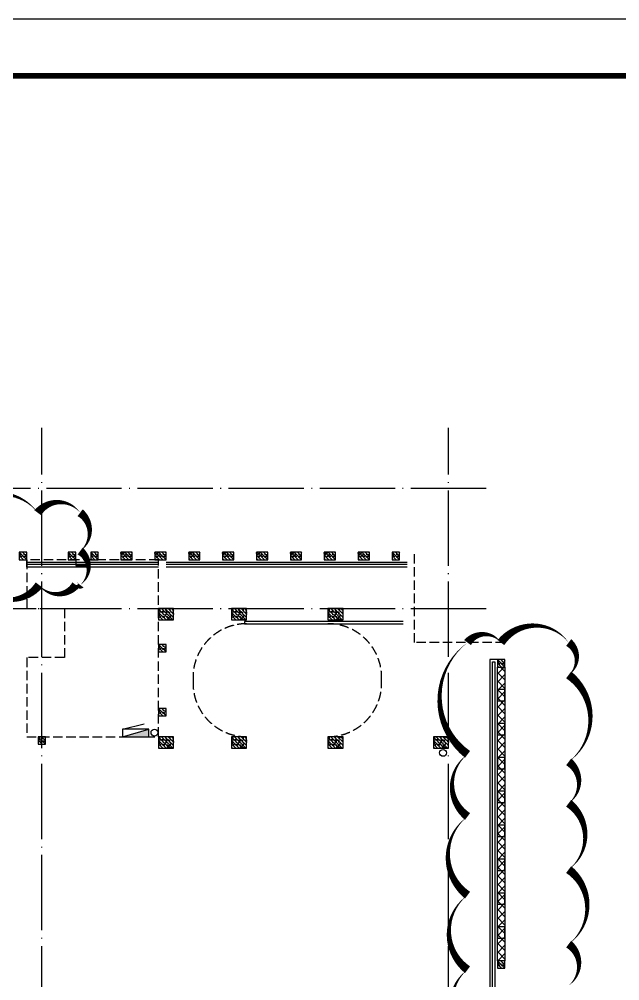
# Model space of a CAD drawing. Extents: x 6843040 to 15500510, y -6507076 to -4940511.
# Drawn here: x 8172700 to 8188649, y -5500383 to -5474851 of the extents above; entities that cross this region are included whole.
import ezdxf

# ---------------------------------------------------------------- set-up
doc = ezdxf.new("R2010")
doc.units = 0
doc.header["$LTSCALE"] = 1000
doc.header["$MEASUREMENT"] = 0
doc.linetypes.add('DASH', pattern=[0.35, 0.25, -0.1])
doc.linetypes.add('DOTE', pattern=[2.42, 2, -0.2, 0.02, -0.2])
for name, color, linetype in [('COLUMN', 10, 'Continuous'), ('DOTE', 8, 'DOTE'), ('EQUIP_消火栓', 7, 'Continuous'), ('FLOOR', 9, 'Continuous'), ('HACH', 8, 'Continuous'), ('plan-1', 40, 'Continuous'), ('PUB_DIM', 3, 'Continuous'), ('PUB_HATCH', 8, 'Continuous'), ('PUB_TITLE', 4, 'Continuous'), ('RAIL', 163, 'Continuous'), ('S_SURFACE', 6, 'Continuous'), ('STAIR', 2, 'Continuous'), ('VPIPE-消防', 1, 'Continuous'), ('VPIPE-雨水', 4, 'Continuous'), ('建筑细线', 5, 'Continuous')]:
    doc.layers.add(name, color=color, linetype=linetype)
doc.layers.add('DIM_MODI', color=6, linetype='Continuous', plot=False)

# ---------------------------------------------------------------- blocks, each defined once
blk = doc.blocks.new('2GZ')
at = {"layer": 'PUB_HATCH'}
h = blk.add_hatch(dxfattribs=at)
h.set_pattern_fill('钢筋混凝土', color=256, scale=25, angle=90, style=0)
h.set_pattern_definition([(134.999998, (-1324175.3, 13692.64), (-44.194175, -44.194172), []), (140, (-1324175.3, 13692.64), (15.68804, 179.315045), [18.75, -206.25]), (85, (-1324175.3, 13692.64), (-188.048035, -34.68783), [15, -165]), (190.4514, (-1324174, 13707.58), (-172.35988, 144.62735), [15.93505, -175.28553]), (136.1842, (-1324225.3, 13692.64), (41.37976, 266.81026), [28.125, -309.375]), (186.6356, (-1324221.85, 13714.87), (-243.52946, 233.66568), [23.90257, -262.92825]), (81.1842, (-1324225.3, 13692.64), (-243.52964, 233.6655), [22.5, -247.5]), (111, (-1324212.8, 13717.64), (100.65473, 149.22676), [18.75, -206.25]), (56, (-1324212.8, 13717.64), (-181.28751, 60.82884), [15, -165]), (161.4514, (-1324204.41, 13730.07), (-80.63262, 210.05566), [15.93505, -175.28553]), (127.499998, (-1324175.3, 13692.64), (-83.223463, 3.039967), [0, -163, 0, -167.5, 0, -165.625]), (97.499998, (-1324175.3, 13692.64), (-98.602926, 65.767388), [0, -95.5, 0, -159.25, 0, -63.125]), (57.499998, (-1324175.3, 13636.89), (5.638722, 133.455609), [0, -62.5, 0, -195, 0, -258.75]), (47.499998, (-1324175.3, 13611.89), (-25.02624, 145.796543), [0, -81.25, 0, -129.5, 0, -183.75])])
edge = h.paths.add_edge_path()
edge.add_line((-1017759, 281174), (-1017959, 281174))
edge.add_line((-1017759, 281174), (-1017759, 281374))
edge.add_line((-1017759, 281374), (-1017959, 281374))
edge.add_line((-1017959, 281374), (-1017959, 281174))
h = blk.add_hatch(dxfattribs=at)
h.set_pattern_fill('钢筋混凝土', color=256, scale=25, angle=90, style=0)
h.set_pattern_definition([(134.999998, (-1322875.3, 13692.64), (-44.194175, -44.194172), []), (140, (-1322875.3, 13692.64), (15.68804, 179.315045), [18.75, -206.25]), (85, (-1322875.3, 13692.64), (-188.048035, -34.68783), [15, -165]), (190.4514, (-1322874, 13707.58), (-172.35988, 144.62735), [15.93505, -175.28553]), (136.1842, (-1322925.3, 13692.64), (41.37976, 266.81026), [28.125, -309.375]), (186.6356, (-1322921.85, 13714.87), (-243.52946, 233.66568), [23.90257, -262.92825]), (81.1842, (-1322925.3, 13692.64), (-243.52964, 233.6655), [22.5, -247.5]), (111, (-1322912.8, 13717.64), (100.65473, 149.22676), [18.75, -206.25]), (56, (-1322912.8, 13717.64), (-181.28751, 60.82884), [15, -165]), (161.4514, (-1322904.41, 13730.07), (-80.63262, 210.05566), [15.93505, -175.28553]), (127.499998, (-1322875.3, 13692.64), (-83.223463, 3.039967), [0, -163, 0, -167.5, 0, -165.625]), (97.499998, (-1322875.3, 13692.64), (-98.602926, 65.767388), [0, -95.5, 0, -159.25, 0, -63.125]), (57.499998, (-1322875.3, 13636.89), (5.638722, 133.455609), [0, -62.5, 0, -195, 0, -258.75]), (47.499998, (-1322875.3, 13611.89), (-25.02624, 145.796543), [0, -81.25, 0, -129.5, 0, -183.75])])
edge = h.paths.add_edge_path()
edge.add_line((-1016459, 281174), (-1016659, 281174))
edge.add_line((-1016459, 281174), (-1016459, 281374))
edge.add_line((-1016459, 281374), (-1016659, 281374))
edge.add_line((-1016659, 281374), (-1016659, 281174))
h = blk.add_hatch(dxfattribs=at)
h.set_pattern_fill('钢筋混凝土', color=256, scale=25, angle=90, style=0)
h.set_pattern_definition([(134.999998, (-1322275.3, 13692.64), (-44.194175, -44.194172), []), (140, (-1322275.3, 13692.64), (15.68804, 179.315045), [18.75, -206.25]), (85, (-1322275.3, 13692.64), (-188.048035, -34.68783), [15, -165]), (190.4514, (-1322274, 13707.58), (-172.35988, 144.62735), [15.93505, -175.28553]), (136.1842, (-1322325.3, 13692.64), (41.37976, 266.81026), [28.125, -309.375]), (186.6356, (-1322321.85, 13714.87), (-243.52946, 233.66568), [23.90257, -262.92825]), (81.1842, (-1322325.3, 13692.64), (-243.52964, 233.6655), [22.5, -247.5]), (111, (-1322312.8, 13717.64), (100.65473, 149.22676), [18.75, -206.25]), (56, (-1322312.8, 13717.64), (-181.28751, 60.82884), [15, -165]), (161.4514, (-1322304.41, 13730.07), (-80.63262, 210.05566), [15.93505, -175.28553]), (127.499998, (-1322275.3, 13692.64), (-83.223463, 3.039967), [0, -163, 0, -167.5, 0, -165.625]), (97.499998, (-1322275.3, 13692.64), (-98.602926, 65.767388), [0, -95.5, 0, -159.25, 0, -63.125]), (57.499998, (-1322275.3, 13636.89), (5.638722, 133.455609), [0, -62.5, 0, -195, 0, -258.75]), (47.499998, (-1322275.3, 13611.89), (-25.02624, 145.796543), [0, -81.25, 0, -129.5, 0, -183.75])])
edge = h.paths.add_edge_path()
edge.add_line((-1015859, 281174), (-1016059, 281174))
edge.add_line((-1015859, 281174), (-1015859, 281374))
edge.add_line((-1015859, 281374), (-1016059, 281374))
edge.add_line((-1016059, 281374), (-1016059, 281174))
h = blk.add_hatch(dxfattribs=at)
h.set_pattern_fill('钢筋混凝土', color=256, scale=25, angle=90, style=0)
h.set_pattern_definition([(134.999998, (-1321375.3, 13692.64), (-44.194175, -44.194172), []), (140, (-1321375.3, 13692.64), (15.68804, 179.315045), [18.75, -206.25]), (85, (-1321375.3, 13692.64), (-188.048035, -34.68783), [15, -165]), (190.4514, (-1321374, 13707.58), (-172.35988, 144.62735), [15.93505, -175.28553]), (136.1842, (-1321425.3, 13692.64), (41.37976, 266.81026), [28.125, -309.375]), (186.6356, (-1321421.85, 13714.87), (-243.52946, 233.66568), [23.90257, -262.92825]), (81.1842, (-1321425.3, 13692.64), (-243.52964, 233.6655), [22.5, -247.5]), (111, (-1321412.8, 13717.64), (100.65473, 149.22676), [18.75, -206.25]), (56, (-1321412.8, 13717.64), (-181.28751, 60.82884), [15, -165]), (161.4514, (-1321404.41, 13730.07), (-80.63262, 210.05566), [15.93505, -175.28553]), (127.499998, (-1321375.3, 13692.64), (-83.223463, 3.039967), [0, -163, 0, -167.5, 0, -165.625]), (97.499998, (-1321375.3, 13692.64), (-98.602926, 65.767388), [0, -95.5, 0, -159.25, 0, -63.125]), (57.499998, (-1321375.3, 13636.89), (5.638722, 133.455609), [0, -62.5, 0, -195, 0, -258.75]), (47.499998, (-1321375.3, 13611.89), (-25.02624, 145.796543), [0, -81.25, 0, -129.5, 0, -183.75])])
edge = h.paths.add_edge_path()
edge.add_line((-1014959, 281174), (-1015259, 281174))
edge.add_line((-1014959, 281174), (-1014959, 281374))
edge.add_line((-1014959, 281374), (-1015259, 281374))
edge.add_line((-1015259, 281374), (-1015259, 281174))
h = blk.add_hatch(dxfattribs=at)
h.set_pattern_fill('钢筋混凝土', color=256, scale=25, angle=90, style=0)
h.set_pattern_definition([(134.999998, (-1320475.3, 13692.64), (-44.194175, -44.194172), []), (140, (-1320475.3, 13692.64), (15.68804, 179.315045), [18.75, -206.25]), (85, (-1320475.3, 13692.64), (-188.048035, -34.68783), [15, -165]), (190.4514, (-1320474, 13707.58), (-172.35988, 144.62735), [15.93505, -175.28553]), (136.1842, (-1320525.3, 13692.64), (41.37976, 266.81026), [28.125, -309.375]), (186.6356, (-1320521.85, 13714.87), (-243.52946, 233.66568), [23.90257, -262.92825]), (81.1842, (-1320525.3, 13692.64), (-243.52964, 233.6655), [22.5, -247.5]), (111, (-1320512.8, 13717.64), (100.65473, 149.22676), [18.75, -206.25]), (56, (-1320512.8, 13717.64), (-181.28751, 60.82884), [15, -165]), (161.4514, (-1320504.41, 13730.07), (-80.63262, 210.05566), [15.93505, -175.28553]), (127.499998, (-1320475.3, 13692.64), (-83.223463, 3.039967), [0, -163, 0, -167.5, 0, -165.625]), (97.499998, (-1320475.3, 13692.64), (-98.602926, 65.767388), [0, -95.5, 0, -159.25, 0, -63.125]), (57.499998, (-1320475.3, 13636.89), (5.638722, 133.455609), [0, -62.5, 0, -195, 0, -258.75]), (47.499998, (-1320475.3, 13611.89), (-25.02624, 145.796543), [0, -81.25, 0, -129.5, 0, -183.75])])
edge = h.paths.add_edge_path()
edge.add_line((-1014059, 281174), (-1014359, 281174))
edge.add_line((-1014059, 281174), (-1014059, 281374))
edge.add_line((-1014059, 281374), (-1014359, 281374))
edge.add_line((-1014359, 281374), (-1014359, 281174))
h = blk.add_hatch(dxfattribs=at)
h.set_pattern_fill('钢筋混凝土', color=256, scale=25, angle=90, style=0)
h.set_pattern_definition([(134.999998, (-1319575.3, 13692.64), (-44.194175, -44.194172), []), (140, (-1319575.3, 13692.64), (15.68804, 179.315045), [18.75, -206.25]), (85, (-1319575.3, 13692.64), (-188.048035, -34.68783), [15, -165]), (190.4514, (-1319574, 13707.58), (-172.35988, 144.62735), [15.93505, -175.28553]), (136.1842, (-1319625.3, 13692.64), (41.37976, 266.81026), [28.125, -309.375]), (186.6356, (-1319621.85, 13714.87), (-243.52946, 233.66568), [23.90257, -262.92825]), (81.1842, (-1319625.3, 13692.64), (-243.52964, 233.6655), [22.5, -247.5]), (111, (-1319612.8, 13717.64), (100.65473, 149.22676), [18.75, -206.25]), (56, (-1319612.8, 13717.64), (-181.28751, 60.82884), [15, -165]), (161.4514, (-1319604.41, 13730.07), (-80.63262, 210.05566), [15.93505, -175.28553]), (127.499998, (-1319575.3, 13692.64), (-83.223463, 3.039967), [0, -163, 0, -167.5, 0, -165.625]), (97.499998, (-1319575.3, 13692.64), (-98.602926, 65.767388), [0, -95.5, 0, -159.25, 0, -63.125]), (57.499998, (-1319575.3, 13636.89), (5.638722, 133.455609), [0, -62.5, 0, -195, 0, -258.75]), (47.499998, (-1319575.3, 13611.89), (-25.02624, 145.796543), [0, -81.25, 0, -129.5, 0, -183.75])])
edge = h.paths.add_edge_path()
edge.add_line((-1013159, 281174), (-1013459, 281174))
edge.add_line((-1013159, 281174), (-1013159, 281374))
edge.add_line((-1013159, 281374), (-1013459, 281374))
edge.add_line((-1013459, 281374), (-1013459, 281174))
h = blk.add_hatch(dxfattribs=at)
h.set_pattern_fill('钢筋混凝土', color=256, scale=25, angle=90, style=0)
h.set_pattern_definition([(134.999998, (-1318675.3, 13692.64), (-44.194175, -44.194172), []), (140, (-1318675.3, 13692.64), (15.68804, 179.315045), [18.75, -206.25]), (85, (-1318675.3, 13692.64), (-188.048035, -34.68783), [15, -165]), (190.4514, (-1318674, 13707.58), (-172.35988, 144.62735), [15.93505, -175.28553]), (136.1842, (-1318725.3, 13692.64), (41.37976, 266.81026), [28.125, -309.375]), (186.6356, (-1318721.85, 13714.87), (-243.52946, 233.66568), [23.90257, -262.92825]), (81.1842, (-1318725.3, 13692.64), (-243.52964, 233.6655), [22.5, -247.5]), (111, (-1318712.8, 13717.64), (100.65473, 149.22676), [18.75, -206.25]), (56, (-1318712.8, 13717.64), (-181.28751, 60.82884), [15, -165]), (161.4514, (-1318704.41, 13730.07), (-80.63262, 210.05566), [15.93505, -175.28553]), (127.499998, (-1318675.3, 13692.64), (-83.223463, 3.039967), [0, -163, 0, -167.5, 0, -165.625]), (97.499998, (-1318675.3, 13692.64), (-98.602926, 65.767388), [0, -95.5, 0, -159.25, 0, -63.125]), (57.499998, (-1318675.3, 13636.89), (5.638722, 133.455609), [0, -62.5, 0, -195, 0, -258.75]), (47.499998, (-1318675.3, 13611.89), (-25.02624, 145.796543), [0, -81.25, 0, -129.5, 0, -183.75])])
edge = h.paths.add_edge_path()
edge.add_line((-1012259, 281174), (-1012559, 281174))
edge.add_line((-1012259, 281174), (-1012259, 281374))
edge.add_line((-1012259, 281374), (-1012559, 281374))
edge.add_line((-1012559, 281374), (-1012559, 281174))
h = blk.add_hatch(dxfattribs=at)
h.set_pattern_fill('钢筋混凝土', color=256, scale=25, angle=90, style=0)
h.set_pattern_definition([(134.999998, (-1317775.3, 13692.64), (-44.194175, -44.194172), []), (140, (-1317775.3, 13692.64), (15.68804, 179.315045), [18.75, -206.25]), (85, (-1317775.3, 13692.64), (-188.048035, -34.68783), [15, -165]), (190.4514, (-1317774, 13707.58), (-172.35988, 144.62735), [15.93505, -175.28553]), (136.1842, (-1317825.3, 13692.64), (41.37976, 266.81026), [28.125, -309.375]), (186.6356, (-1317821.85, 13714.87), (-243.52946, 233.66568), [23.90257, -262.92825]), (81.1842, (-1317825.3, 13692.64), (-243.52964, 233.6655), [22.5, -247.5]), (111, (-1317812.8, 13717.64), (100.65473, 149.22676), [18.75, -206.25]), (56, (-1317812.8, 13717.64), (-181.28751, 60.82884), [15, -165]), (161.4514, (-1317804.41, 13730.07), (-80.63262, 210.05566), [15.93505, -175.28553]), (127.499998, (-1317775.3, 13692.64), (-83.223463, 3.039967), [0, -163, 0, -167.5, 0, -165.625]), (97.499998, (-1317775.3, 13692.64), (-98.602926, 65.767388), [0, -95.5, 0, -159.25, 0, -63.125]), (57.499998, (-1317775.3, 13636.89), (5.638722, 133.455609), [0, -62.5, 0, -195, 0, -258.75]), (47.499998, (-1317775.3, 13611.89), (-25.02624, 145.796543), [0, -81.25, 0, -129.5, 0, -183.75])])
edge = h.paths.add_edge_path()
edge.add_line((-1011359, 281174), (-1011659, 281174))
edge.add_line((-1011359, 281174), (-1011359, 281374))
edge.add_line((-1011359, 281374), (-1011659, 281374))
edge.add_line((-1011659, 281374), (-1011659, 281174))
h = blk.add_hatch(dxfattribs=at)
h.set_pattern_fill('钢筋混凝土', color=256, scale=25, angle=90, style=0)
h.set_pattern_definition([(134.999998, (-1316875.3, 13692.64), (-44.194175, -44.194172), []), (140, (-1316875.3, 13692.64), (15.68804, 179.315045), [18.75, -206.25]), (85, (-1316875.3, 13692.64), (-188.048035, -34.68783), [15, -165]), (190.4514, (-1316874, 13707.58), (-172.35988, 144.62735), [15.93505, -175.28553]), (136.1842, (-1316925.3, 13692.64), (41.37976, 266.81026), [28.125, -309.375]), (186.6356, (-1316921.85, 13714.87), (-243.52946, 233.66568), [23.90257, -262.92825]), (81.1842, (-1316925.3, 13692.64), (-243.52964, 233.6655), [22.5, -247.5]), (111, (-1316912.8, 13717.64), (100.65473, 149.22676), [18.75, -206.25]), (56, (-1316912.8, 13717.64), (-181.28751, 60.82884), [15, -165]), (161.4514, (-1316904.41, 13730.07), (-80.63262, 210.05566), [15.93505, -175.28553]), (127.499998, (-1316875.3, 13692.64), (-83.223463, 3.039967), [0, -163, 0, -167.5, 0, -165.625]), (97.499998, (-1316875.3, 13692.64), (-98.602926, 65.767388), [0, -95.5, 0, -159.25, 0, -63.125]), (57.499998, (-1316875.3, 13636.89), (5.638722, 133.455609), [0, -62.5, 0, -195, 0, -258.75]), (47.499998, (-1316875.3, 13611.89), (-25.02624, 145.796543), [0, -81.25, 0, -129.5, 0, -183.75])])
edge = h.paths.add_edge_path()
edge.add_line((-1010459, 281174), (-1010759, 281174))
edge.add_line((-1010459, 281174), (-1010459, 281374))
edge.add_line((-1010459, 281374), (-1010759, 281374))
edge.add_line((-1010759, 281374), (-1010759, 281174))
h = blk.add_hatch(dxfattribs=at)
h.set_pattern_fill('钢筋混凝土', color=256, scale=25, angle=90, style=0)
h.set_pattern_definition([(134.999998, (-1315975.3, 13692.64), (-44.194175, -44.194172), []), (140, (-1315975.3, 13692.64), (15.68804, 179.315045), [18.75, -206.25]), (85, (-1315975.3, 13692.64), (-188.048035, -34.68783), [15, -165]), (190.4514, (-1315974, 13707.58), (-172.35988, 144.62735), [15.93505, -175.28553]), (136.1842, (-1316025.3, 13692.64), (41.37976, 266.81026), [28.125, -309.375]), (186.6356, (-1316021.85, 13714.87), (-243.52946, 233.66568), [23.90257, -262.92825]), (81.1842, (-1316025.3, 13692.64), (-243.52964, 233.6655), [22.5, -247.5]), (111, (-1316012.8, 13717.64), (100.65473, 149.22676), [18.75, -206.25]), (56, (-1316012.8, 13717.64), (-181.28751, 60.82884), [15, -165]), (161.4514, (-1316004.41, 13730.07), (-80.63262, 210.05566), [15.93505, -175.28553]), (127.499998, (-1315975.3, 13692.64), (-83.223463, 3.039967), [0, -163, 0, -167.5, 0, -165.625]), (97.499998, (-1315975.3, 13692.64), (-98.602926, 65.767388), [0, -95.5, 0, -159.25, 0, -63.125]), (57.499998, (-1315975.3, 13636.89), (5.638722, 133.455609), [0, -62.5, 0, -195, 0, -258.75]), (47.499998, (-1315975.3, 13611.89), (-25.02624, 145.796543), [0, -81.25, 0, -129.5, 0, -183.75])])
edge = h.paths.add_edge_path()
edge.add_line((-1009559, 281174), (-1009859, 281174))
edge.add_line((-1009559, 281174), (-1009559, 281374))
edge.add_line((-1009559, 281374), (-1009859, 281374))
edge.add_line((-1009859, 281374), (-1009859, 281174))
h = blk.add_hatch(dxfattribs=at)
h.set_pattern_fill('钢筋混凝土', color=256, scale=25, angle=90, style=0)
h.set_pattern_definition([(134.999998, (-1315075.3, 13692.64), (-44.194175, -44.194172), []), (140, (-1315075.3, 13692.64), (15.68804, 179.315045), [18.75, -206.25]), (85, (-1315075.3, 13692.64), (-188.048035, -34.68783), [15, -165]), (190.4514, (-1315074, 13707.58), (-172.35988, 144.62735), [15.93505, -175.28553]), (136.1842, (-1315125.3, 13692.64), (41.37976, 266.81026), [28.125, -309.375]), (186.6356, (-1315121.85, 13714.87), (-243.52946, 233.66568), [23.90257, -262.92825]), (81.1842, (-1315125.3, 13692.64), (-243.52964, 233.6655), [22.5, -247.5]), (111, (-1315112.8, 13717.64), (100.65473, 149.22676), [18.75, -206.25]), (56, (-1315112.8, 13717.64), (-181.28751, 60.82884), [15, -165]), (161.4514, (-1315104.41, 13730.07), (-80.63262, 210.05566), [15.93505, -175.28553]), (127.499998, (-1315075.3, 13692.64), (-83.223463, 3.039967), [0, -163, 0, -167.5, 0, -165.625]), (97.499998, (-1315075.3, 13692.64), (-98.602926, 65.767388), [0, -95.5, 0, -159.25, 0, -63.125]), (57.499998, (-1315075.3, 13636.89), (5.638722, 133.455609), [0, -62.5, 0, -195, 0, -258.75]), (47.499998, (-1315075.3, 13611.89), (-25.02624, 145.796543), [0, -81.25, 0, -129.5, 0, -183.75])])
edge = h.paths.add_edge_path()
edge.add_line((-1008659, 281174), (-1008959, 281174))
edge.add_line((-1008659, 281174), (-1008659, 281374))
edge.add_line((-1008659, 281374), (-1008959, 281374))
edge.add_line((-1008959, 281374), (-1008959, 281174))
h = blk.add_hatch(dxfattribs=at)
h.set_pattern_fill('钢筋混凝土', color=256, scale=25, angle=90, style=0)
h.set_pattern_definition([(134.999998, (-1314275.3, 13692.64), (-44.194175, -44.194172), []), (140, (-1314275.3, 13692.64), (15.68804, 179.315045), [18.75, -206.25]), (85, (-1314275.3, 13692.64), (-188.048035, -34.68783), [15, -165]), (190.4514, (-1314274, 13707.58), (-172.35988, 144.62735), [15.93505, -175.28553]), (136.1842, (-1314325.3, 13692.64), (41.37976, 266.81026), [28.125, -309.375]), (186.6356, (-1314321.85, 13714.87), (-243.52946, 233.66568), [23.90257, -262.92825]), (81.1842, (-1314325.3, 13692.64), (-243.52964, 233.6655), [22.5, -247.5]), (111, (-1314312.8, 13717.64), (100.65473, 149.22676), [18.75, -206.25]), (56, (-1314312.8, 13717.64), (-181.28751, 60.82884), [15, -165]), (161.4514, (-1314304.41, 13730.07), (-80.63262, 210.05566), [15.93505, -175.28553]), (127.499998, (-1314275.3, 13692.64), (-83.223463, 3.039967), [0, -163, 0, -167.5, 0, -165.625]), (97.499998, (-1314275.3, 13692.64), (-98.602926, 65.767388), [0, -95.5, 0, -159.25, 0, -63.125]), (57.499998, (-1314275.3, 13636.89), (5.638722, 133.455609), [0, -62.5, 0, -195, 0, -258.75]), (47.499998, (-1314275.3, 13611.89), (-25.02624, 145.796543), [0, -81.25, 0, -129.5, 0, -183.75])])
edge = h.paths.add_edge_path()
edge.add_line((-1007859, 281174), (-1008059, 281174))
edge.add_line((-1007859, 281174), (-1007859, 281374))
edge.add_line((-1007859, 281374), (-1008059, 281374))
edge.add_line((-1008059, 281374), (-1008059, 281174))
h = blk.add_hatch(dxfattribs=at)
h.set_pattern_fill('钢筋混凝土', color=256, scale=25, angle=90, style=0)
h.set_pattern_definition([(134.999998, (-1320475.3, 12092.646), (-44.194175, -44.194172), []), (140, (-1320475.3, 12092.65), (15.68804, 179.315045), [18.75, -206.25]), (85, (-1320475.3, 12092.65), (-188.048035, -34.68783), [15, -165]), (190.4514, (-1320474, 12107.59), (-172.35988, 144.62735), [15.93505, -175.28553]), (136.1842, (-1320525.3, 12092.65), (41.37976, 266.81026), [28.125, -309.375]), (186.6356, (-1320521.85, 12114.88), (-243.52946, 233.66568), [23.90257, -262.92825]), (81.1842, (-1320525.3, 12092.65), (-243.52964, 233.6655), [22.5, -247.5]), (111, (-1320512.8, 12117.65), (100.65473, 149.22676), [18.75, -206.25]), (56, (-1320512.8, 12117.65), (-181.28751, 60.82884), [15, -165]), (161.4514, (-1320504.42, 12130.08), (-80.63262, 210.05566), [15.93505, -175.28553]), (127.499998, (-1320475.3, 12092.646), (-83.223463, 3.039967), [0, -163, 0, -167.5, 0, -165.625]), (97.499998, (-1320475.3, 12092.65), (-98.602926, 65.767388), [0, -95.5, 0, -159.25, 0, -63.125]), (57.499998, (-1320475.3, 12036.896), (5.638722, 133.455609), [0, -62.5, 0, -195, 0, -258.75]), (47.499998, (-1320475.3, 12011.9), (-25.02624, 145.796543), [0, -81.25, 0, -129.5, 0, -183.75])])
edge = h.paths.add_edge_path()
edge.add_line((-1013859, 279574), (-1014259, 279574))
edge.add_line((-1013859, 279574), (-1013859, 279874))
edge.add_line((-1013859, 279874), (-1014259, 279874))
edge.add_line((-1014259, 279874), (-1014259, 279574))
h = blk.add_hatch(dxfattribs=at)
h.set_pattern_fill('钢筋混凝土', color=256, scale=25, angle=90, style=0)
h.set_pattern_definition([(134.999998, (-1318535.3, 12092.646), (-44.194175, -44.194172), []), (140, (-1318535.3, 12092.65), (15.68804, 179.315045), [18.75, -206.25]), (85, (-1318535.3, 12092.65), (-188.048035, -34.68783), [15, -165]), (190.4514, (-1318534, 12107.59), (-172.35988, 144.62735), [15.93505, -175.28553]), (136.1842, (-1318585.3, 12092.65), (41.37976, 266.81026), [28.125, -309.375]), (186.6356, (-1318581.85, 12114.88), (-243.52946, 233.66568), [23.90257, -262.92825]), (81.1842, (-1318585.3, 12092.65), (-243.52964, 233.6655), [22.5, -247.5]), (111, (-1318572.8, 12117.65), (100.65473, 149.22676), [18.75, -206.25]), (56, (-1318572.8, 12117.65), (-181.28751, 60.82884), [15, -165]), (161.4514, (-1318564.42, 12130.08), (-80.63262, 210.05566), [15.93505, -175.28553]), (127.499998, (-1318535.3, 12092.646), (-83.223463, 3.039967), [0, -163, 0, -167.5, 0, -165.625]), (97.499998, (-1318535.3, 12092.65), (-98.602926, 65.767388), [0, -95.5, 0, -159.25, 0, -63.125]), (57.499998, (-1318535.3, 12036.896), (5.638722, 133.455609), [0, -62.5, 0, -195, 0, -258.75]), (47.499998, (-1318535.3, 12011.9), (-25.02624, 145.796543), [0, -81.25, 0, -129.5, 0, -183.75])])
edge = h.paths.add_edge_path()
edge.add_line((-1011919, 279574), (-1012319, 279574))
edge.add_line((-1011919, 279574), (-1011919, 279874))
edge.add_line((-1011919, 279874), (-1012319, 279874))
edge.add_line((-1012319, 279874), (-1012319, 279574))
h = blk.add_hatch(dxfattribs=at)
h.set_pattern_fill('钢筋混凝土', color=256, scale=25, angle=90, style=0)
h.set_pattern_definition([(134.999998, (-1315975.3, 12092.646), (-44.194175, -44.194172), []), (140, (-1315975.3, 12092.65), (15.68804, 179.315045), [18.75, -206.25]), (85, (-1315975.3, 12092.65), (-188.048035, -34.68783), [15, -165]), (190.4514, (-1315974, 12107.59), (-172.35988, 144.62735), [15.93505, -175.28553]), (136.1842, (-1316025.3, 12092.65), (41.37976, 266.81026), [28.125, -309.375]), (186.6356, (-1316021.85, 12114.88), (-243.52946, 233.66568), [23.90257, -262.92825]), (81.1842, (-1316025.3, 12092.65), (-243.52964, 233.6655), [22.5, -247.5]), (111, (-1316012.8, 12117.65), (100.65473, 149.22676), [18.75, -206.25]), (56, (-1316012.8, 12117.65), (-181.28751, 60.82884), [15, -165]), (161.4514, (-1316004.41, 12130.08), (-80.63262, 210.05566), [15.93505, -175.28553]), (127.499998, (-1315975.3, 12092.646), (-83.223463, 3.039967), [0, -163, 0, -167.5, 0, -165.625]), (97.499998, (-1315975.3, 12092.65), (-98.602926, 65.767388), [0, -95.5, 0, -159.25, 0, -63.125]), (57.499998, (-1315975.3, 12036.896), (5.638722, 133.455609), [0, -62.5, 0, -195, 0, -258.75]), (47.499998, (-1315975.3, 12011.9), (-25.02624, 145.796543), [0, -81.25, 0, -129.5, 0, -183.75])])
edge = h.paths.add_edge_path()
edge.add_line((-1009359, 279574), (-1009759, 279574))
edge.add_line((-1009359, 279574), (-1009359, 279874))
edge.add_line((-1009359, 279874), (-1009759, 279874))
edge.add_line((-1009759, 279874), (-1009759, 279574))
h = blk.add_hatch(dxfattribs=at)
h.set_pattern_fill('钢筋混凝土', color=256, scale=25, angle=90, style=0)
h.set_pattern_definition([(134.999998, (-1320475.3, 11243.11), (-44.194175, -44.194172), []), (140, (-1320475.3, 11243.11), (15.68804, 179.315045), [18.75, -206.25]), (85, (-1320475.3, 11243.1), (-188.048035, -34.68783), [15, -165]), (190.4514, (-1320474, 11258.05), (-172.35988, 144.62735), [15.93505, -175.28553]), (136.1842, (-1320525.3, 11243.1), (41.37976, 266.81026), [28.125, -309.375]), (186.6356, (-1320521.85, 11265.34), (-243.52946, 233.66568), [23.90257, -262.92825]), (81.1842, (-1320525.3, 11243.1), (-243.52964, 233.6655), [22.5, -247.5]), (111, (-1320512.8, 11268.11), (100.65473, 149.22676), [18.75, -206.25]), (56, (-1320512.8, 11268.1), (-181.28751, 60.82884), [15, -165]), (161.4514, (-1320504.41, 11280.54), (-80.63262, 210.05566), [15.93505, -175.28553]), (127.499998, (-1320475.3, 11243.11), (-83.223463, 3.039967), [0, -163, 0, -167.5, 0, -165.625]), (97.499998, (-1320475.3, 11243.11), (-98.602926, 65.767388), [0, -95.5, 0, -159.25, 0, -63.125]), (57.499998, (-1320475.3, 11187.36), (5.638722, 133.455609), [0, -62.5, 0, -195, 0, -258.75]), (47.499998, (-1320475.3, 11162.36), (-25.02624, 145.796543), [0, -81.25, 0, -129.5, 0, -183.75])])
edge = h.paths.add_edge_path()
edge.add_line((-1014059, 278725), (-1014259, 278725))
edge.add_line((-1014059, 278725), (-1014059, 278925))
edge.add_line((-1014059, 278925), (-1014259, 278925))
edge.add_line((-1014259, 278925), (-1014259, 278725))
h = blk.add_hatch(dxfattribs=at)
h.set_pattern_fill('钢筋混凝土', color=256, scale=25, angle=90, style=0)
h.set_pattern_definition([(134.999998, (-1311475.3, 10842.64), (-44.194175, -44.194172), []), (140, (-1311475.3, 10842.64), (15.68804, 179.315045), [18.75, -206.25]), (85, (-1311475.3, 10842.64), (-188.048035, -34.68783), [15, -165]), (190.4514, (-1311474, 10857.58), (-172.35988, 144.62735), [15.93505, -175.28553]), (136.1842, (-1311525.3, 10842.64), (41.37976, 266.81026), [28.125, -309.375]), (186.6356, (-1311521.85, 10864.87), (-243.52946, 233.66568), [23.90257, -262.92825]), (81.1842, (-1311525.3, 10842.64), (-243.52964, 233.6655), [22.5, -247.5]), (111, (-1311512.8, 10867.64), (100.65473, 149.22676), [18.75, -206.25]), (56, (-1311512.8, 10867.64), (-181.28751, 60.82884), [15, -165]), (161.4514, (-1311504.41, 10880.07), (-80.63262, 210.05566), [15.93505, -175.28553]), (127.499998, (-1311475.3, 10842.64), (-83.223463, 3.039967), [0, -163, 0, -167.5, 0, -165.625]), (97.499998, (-1311475.3, 10842.64), (-98.602926, 65.767388), [0, -95.5, 0, -159.25, 0, -63.125]), (57.499998, (-1311475.3, 10786.89), (5.638722, 133.455609), [0, -62.5, 0, -195, 0, -258.75]), (47.499998, (-1311475.3, 10761.89), (-25.02624, 145.796543), [0, -81.25, 0, -129.5, 0, -183.75])])
edge = h.paths.add_edge_path()
edge.add_line((-1005059, 278324), (-1005259, 278324))
edge.add_line((-1005059, 278324), (-1005059, 278524))
edge.add_line((-1005059, 278524), (-1005259, 278524))
edge.add_line((-1005259, 278524), (-1005259, 278324))
h = blk.add_hatch(dxfattribs=at)
h.set_pattern_fill('钢筋混凝土', color=256, scale=25, angle=90, style=0)
h.set_pattern_definition([(134.999998, (-1320475.3, 9543.11), (-44.194175, -44.194172), []), (140, (-1320475.3, 9543.11), (15.68804, 179.315045), [18.75, -206.25]), (85, (-1320475.3, 9543.1), (-188.048035, -34.68783), [15, -165]), (190.4514, (-1320474, 9558.05), (-172.35988, 144.62735), [15.93505, -175.28553]), (136.1842, (-1320525.3, 9543.1), (41.37976, 266.81026), [28.125, -309.375]), (186.6356, (-1320521.85, 9565.34), (-243.52946, 233.66568), [23.90257, -262.92825]), (81.1842, (-1320525.3, 9543.1), (-243.52964, 233.6655), [22.5, -247.5]), (111, (-1320512.8, 9568.11), (100.65473, 149.22676), [18.75, -206.25]), (56, (-1320512.8, 9568.1), (-181.28751, 60.82884), [15, -165]), (161.4514, (-1320504.41, 9580.54), (-80.63262, 210.05566), [15.93505, -175.28553]), (127.499998, (-1320475.3, 9543.11), (-83.223463, 3.039967), [0, -163, 0, -167.5, 0, -165.625]), (97.499998, (-1320475.3, 9543.11), (-98.602926, 65.767388), [0, -95.5, 0, -159.25, 0, -63.125]), (57.499998, (-1320475.3, 9487.36), (5.638722, 133.455609), [0, -62.5, 0, -195, 0, -258.75]), (47.499998, (-1320475.3, 9462.36), (-25.02624, 145.796543), [0, -81.25, 0, -129.5, 0, -183.75])])
edge = h.paths.add_edge_path()
edge.add_line((-1014059, 277025), (-1014259, 277025))
edge.add_line((-1014059, 277025), (-1014059, 277225))
edge.add_line((-1014059, 277225), (-1014259, 277225))
edge.add_line((-1014259, 277225), (-1014259, 277025))
h = blk.add_hatch(dxfattribs=at)
h.set_pattern_fill('钢筋混凝土', color=256, scale=25, angle=90, style=0)
h.set_pattern_definition([(134.999998, (-1323675.3, 8792.64), (-44.194175, -44.194172), []), (140, (-1323675.3, 8792.64), (15.68804, 179.315045), [18.75, -206.25]), (85, (-1323675.3, 8792.64), (-188.048035, -34.68783), [15, -165]), (190.4514, (-1323674, 8807.58), (-172.35988, 144.62735), [15.93505, -175.28553]), (136.1842, (-1323725.3, 8792.64), (41.37976, 266.81026), [28.125, -309.375]), (186.6356, (-1323721.85, 8814.87), (-243.52946, 233.66568), [23.90257, -262.92825]), (81.1842, (-1323725.3, 8792.64), (-243.52964, 233.6655), [22.5, -247.5]), (111, (-1323712.8, 8817.64), (100.65473, 149.22676), [18.75, -206.25]), (56, (-1323712.8, 8817.64), (-181.28751, 60.82884), [15, -165]), (161.4514, (-1323704.41, 8830.07), (-80.63262, 210.05566), [15.93505, -175.28553]), (127.499998, (-1323675.3, 8792.64), (-83.223463, 3.039967), [0, -163, 0, -167.5, 0, -165.625]), (97.499998, (-1323675.3, 8792.64), (-98.602926, 65.767388), [0, -95.5, 0, -159.25, 0, -63.125]), (57.499998, (-1323675.3, 8736.89), (5.638722, 133.455609), [0, -62.5, 0, -195, 0, -258.75]), (47.499998, (-1323675.3, 8711.89), (-25.02624, 145.796543), [0, -81.25, 0, -129.5, 0, -183.75])])
edge = h.paths.add_edge_path()
edge.add_line((-1017259, 276274), (-1017459, 276274))
edge.add_line((-1017259, 276274), (-1017259, 276474))
edge.add_line((-1017259, 276474), (-1017459, 276474))
edge.add_line((-1017459, 276474), (-1017459, 276274))
h = blk.add_hatch(dxfattribs=at)
h.set_pattern_fill('钢筋混凝土', color=256, scale=25, angle=90, style=0)
h.set_pattern_definition([(134.999998, (-1320475.3, 8692.646), (-44.194175, -44.194172), []), (140, (-1320475.3, 8692.65), (15.68804, 179.315045), [18.75, -206.25]), (85, (-1320475.3, 8692.65), (-188.048035, -34.68783), [15, -165]), (190.4514, (-1320474, 8707.59), (-172.35988, 144.62735), [15.93505, -175.28553]), (136.1842, (-1320525.3, 8692.65), (41.37976, 266.81026), [28.125, -309.375]), (186.6356, (-1320521.85, 8714.88), (-243.52946, 233.66568), [23.90257, -262.92825]), (81.1842, (-1320525.3, 8692.65), (-243.52964, 233.6655), [22.5, -247.5]), (111, (-1320512.8, 8717.65), (100.65473, 149.22676), [18.75, -206.25]), (56, (-1320512.8, 8717.65), (-181.28751, 60.82884), [15, -165]), (161.4514, (-1320504.42, 8730.08), (-80.63262, 210.05566), [15.93505, -175.28553]), (127.499998, (-1320475.3, 8692.646), (-83.223463, 3.039967), [0, -163, 0, -167.5, 0, -165.625]), (97.499998, (-1320475.3, 8692.65), (-98.602926, 65.767388), [0, -95.5, 0, -159.25, 0, -63.125]), (57.499998, (-1320475.3, 8636.896), (5.638722, 133.455609), [0, -62.5, 0, -195, 0, -258.75]), (47.499998, (-1320475.3, 8611.9), (-25.02624, 145.796543), [0, -81.25, 0, -129.5, 0, -183.75])])
edge = h.paths.add_edge_path()
edge.add_line((-1013859, 276174), (-1014259, 276174))
edge.add_line((-1013859, 276174), (-1013859, 276474))
edge.add_line((-1013859, 276474), (-1014259, 276474))
edge.add_line((-1014259, 276474), (-1014259, 276174))
h = blk.add_hatch(dxfattribs=at)
h.set_pattern_fill('钢筋混凝土', color=256, scale=25, angle=90, style=0)
h.set_pattern_definition([(134.999998, (-1318535.3, 8692.646), (-44.194175, -44.194172), []), (140, (-1318535.3, 8692.65), (15.68804, 179.315045), [18.75, -206.25]), (85, (-1318535.3, 8692.65), (-188.048035, -34.68783), [15, -165]), (190.4514, (-1318534, 8707.59), (-172.35988, 144.62735), [15.93505, -175.28553]), (136.1842, (-1318585.3, 8692.65), (41.37976, 266.81026), [28.125, -309.375]), (186.6356, (-1318581.85, 8714.88), (-243.52946, 233.66568), [23.90257, -262.92825]), (81.1842, (-1318585.3, 8692.65), (-243.52964, 233.6655), [22.5, -247.5]), (111, (-1318572.8, 8717.65), (100.65473, 149.22676), [18.75, -206.25]), (56, (-1318572.8, 8717.65), (-181.28751, 60.82884), [15, -165]), (161.4514, (-1318564.42, 8730.08), (-80.63262, 210.05566), [15.93505, -175.28553]), (127.499998, (-1318535.3, 8692.646), (-83.223463, 3.039967), [0, -163, 0, -167.5, 0, -165.625]), (97.499998, (-1318535.3, 8692.65), (-98.602926, 65.767388), [0, -95.5, 0, -159.25, 0, -63.125]), (57.499998, (-1318535.3, 8636.896), (5.638722, 133.455609), [0, -62.5, 0, -195, 0, -258.75]), (47.499998, (-1318535.3, 8611.9), (-25.02624, 145.796543), [0, -81.25, 0, -129.5, 0, -183.75])])
edge = h.paths.add_edge_path()
edge.add_line((-1011919, 276174), (-1012319, 276174))
edge.add_line((-1011919, 276174), (-1011919, 276474))
edge.add_line((-1011919, 276474), (-1012319, 276474))
edge.add_line((-1012319, 276474), (-1012319, 276174))
h = blk.add_hatch(dxfattribs=at)
h.set_pattern_fill('钢筋混凝土', color=256, scale=25, angle=90, style=0)
h.set_pattern_definition([(134.999998, (-1315975.3, 8692.646), (-44.194175, -44.194172), []), (140, (-1315975.3, 8692.65), (15.68804, 179.315045), [18.75, -206.25]), (85, (-1315975.3, 8692.65), (-188.048035, -34.68783), [15, -165]), (190.4514, (-1315974, 8707.59), (-172.35988, 144.62735), [15.93505, -175.28553]), (136.1842, (-1316025.3, 8692.65), (41.37976, 266.81026), [28.125, -309.375]), (186.6356, (-1316021.85, 8714.88), (-243.52946, 233.66568), [23.90257, -262.92825]), (81.1842, (-1316025.3, 8692.65), (-243.52964, 233.6655), [22.5, -247.5]), (111, (-1316012.8, 8717.65), (100.65473, 149.22676), [18.75, -206.25]), (56, (-1316012.8, 8717.65), (-181.28751, 60.82884), [15, -165]), (161.4514, (-1316004.41, 8730.08), (-80.63262, 210.05566), [15.93505, -175.28553]), (127.499998, (-1315975.3, 8692.646), (-83.223463, 3.039967), [0, -163, 0, -167.5, 0, -165.625]), (97.499998, (-1315975.3, 8692.65), (-98.602926, 65.767388), [0, -95.5, 0, -159.25, 0, -63.125]), (57.499998, (-1315975.3, 8636.896), (5.638722, 133.455609), [0, -62.5, 0, -195, 0, -258.75]), (47.499998, (-1315975.3, 8611.9), (-25.02624, 145.796543), [0, -81.25, 0, -129.5, 0, -183.75])])
edge = h.paths.add_edge_path()
edge.add_line((-1009359, 276174), (-1009759, 276174))
edge.add_line((-1009359, 276174), (-1009359, 276474))
edge.add_line((-1009359, 276474), (-1009759, 276474))
edge.add_line((-1009759, 276474), (-1009759, 276174))
h = blk.add_hatch(dxfattribs=at)
h.set_pattern_fill('钢筋混凝土', color=256, scale=25, angle=90, style=0)
h.set_pattern_definition([(134.999998, (-1313175.31, 8692.646), (-44.194175, -44.194172), []), (140, (-1313175.31, 8692.65), (15.68804, 179.315045), [18.75, -206.25]), (85, (-1313175.3, 8692.65), (-188.048035, -34.68783), [15, -165]), (190.4514, (-1313174, 8707.59), (-172.35988, 144.62735), [15.93505, -175.28553]), (136.1842, (-1313225.3, 8692.65), (41.37976, 266.81026), [28.125, -309.375]), (186.6356, (-1313221.86, 8714.88), (-243.52946, 233.66568), [23.90257, -262.92825]), (81.1842, (-1313225.3, 8692.65), (-243.52964, 233.6655), [22.5, -247.5]), (111, (-1313212.81, 8717.65), (100.65473, 149.22676), [18.75, -206.25]), (56, (-1313212.8, 8717.65), (-181.28751, 60.82884), [15, -165]), (161.4514, (-1313204.42, 8730.08), (-80.63262, 210.05566), [15.93505, -175.28553]), (127.499998, (-1313175.31, 8692.646), (-83.223463, 3.039967), [0, -163, 0, -167.5, 0, -165.625]), (97.499998, (-1313175.31, 8692.65), (-98.602926, 65.767388), [0, -95.5, 0, -159.25, 0, -63.125]), (57.499998, (-1313175.31, 8636.896), (5.638722, 133.455609), [0, -62.5, 0, -195, 0, -258.75]), (47.499998, (-1313175.31, 8611.9), (-25.02624, 145.796543), [0, -81.25, 0, -129.5, 0, -183.75])])
edge = h.paths.add_edge_path()
edge.add_line((-1006559, 276174), (-1006959, 276174))
edge.add_line((-1006559, 276174), (-1006559, 276474))
edge.add_line((-1006559, 276474), (-1006959, 276474))
edge.add_line((-1006959, 276474), (-1006959, 276174))
h = blk.add_hatch(dxfattribs=at)
h.set_pattern_fill('钢筋混凝土', color=256, scale=25, angle=90, style=0)
h.set_pattern_definition([(134.999998, (-1311475.31, 2842.64), (-44.194175, -44.194172), []), (140, (-1311475.31, 2842.64), (15.68804, 179.315045), [18.75, -206.25]), (85, (-1311475.3, 2842.64), (-188.048035, -34.68783), [15, -165]), (190.4514, (-1311474, 2857.58), (-172.35988, 144.62735), [15.93505, -175.28553]), (136.1842, (-1311525.3, 2842.64), (41.37976, 266.81026), [28.125, -309.375]), (186.6356, (-1311521.86, 2864.87), (-243.52946, 233.66568), [23.90257, -262.92825]), (81.1842, (-1311525.3, 2842.64), (-243.52964, 233.6655), [22.5, -247.5]), (111, (-1311512.81, 2867.64), (100.65473, 149.22676), [18.75, -206.25]), (56, (-1311512.8, 2867.64), (-181.28751, 60.82884), [15, -165]), (161.4514, (-1311504.42, 2880.07), (-80.63262, 210.05566), [15.93505, -175.28553]), (127.499998, (-1311475.31, 2842.64), (-83.223463, 3.039967), [0, -163, 0, -167.5, 0, -165.625]), (97.499998, (-1311475.31, 2842.64), (-98.602926, 65.767388), [0, -95.5, 0, -159.25, 0, -63.125]), (57.499998, (-1311475.31, 2786.89), (5.638722, 133.455609), [0, -62.5, 0, -195, 0, -258.75]), (47.499998, (-1311475.31, 2761.89), (-25.02624, 145.796543), [0, -81.25, 0, -129.5, 0, -183.75])])
edge = h.paths.add_edge_path()
edge.add_line((-1005059, 270324), (-1005259, 270324))
edge.add_line((-1005059, 270324), (-1005059, 270524))
edge.add_line((-1005059, 270524), (-1005259, 270524))
edge.add_line((-1005259, 270524), (-1005259, 270324))
at = {"layer": 'COLUMN'}
for points in [[(-1017959, 281174), (-1017759, 281174), (-1017759, 281374), (-1017959, 281374)], [(-1016659, 281174), (-1016459, 281174), (-1016459, 281374), (-1016659, 281374)], [(-1016059, 281174), (-1015859, 281174), (-1015859, 281374), (-1016059, 281374)], [(-1015259, 281174), (-1014959, 281174), (-1014959, 281374), (-1015259, 281374)], [(-1014359, 281174), (-1014059, 281174), (-1014059, 281374), (-1014359, 281374)], [(-1013459, 281174), (-1013159, 281174), (-1013159, 281374), (-1013459, 281374)], [(-1012559, 281174), (-1012259, 281174), (-1012259, 281374), (-1012559, 281374)], [(-1011659, 281174), (-1011359, 281174), (-1011359, 281374), (-1011659, 281374)], [(-1010759, 281174), (-1010459, 281174), (-1010459, 281374), (-1010759, 281374)], [(-1009859, 281174), (-1009559, 281174), (-1009559, 281374), (-1009859, 281374)], [(-1008959, 281174), (-1008659, 281174), (-1008659, 281374), (-1008959, 281374)], [(-1008059, 281174), (-1007859, 281174), (-1007859, 281374), (-1008059, 281374)], [(-1014259, 279574), (-1013859, 279574), (-1013859, 279874), (-1014259, 279874)], [(-1012319, 279574), (-1011919, 279574), (-1011919, 279874), (-1012319, 279874)], [(-1009759, 279574), (-1009359, 279574), (-1009359, 279874), (-1009759, 279874)], [(-1014259, 278725), (-1014059, 278725), (-1014059, 278925), (-1014259, 278925)], [(-1005259, 278324), (-1005059, 278324), (-1005059, 278524), (-1005259, 278524)], [(-1005259, 277724), (-1005259, 277424), (-1005059, 277424), (-1005059, 277724)], [(-1014259, 277025), (-1014059, 277025), (-1014059, 277225), (-1014259, 277225)], [(-1005259, 276824), (-1005259, 276524), (-1005059, 276524), (-1005059, 276824)], [(-1017459, 276274), (-1017259, 276274), (-1017259, 276474), (-1017459, 276474)], [(-1014259, 276174), (-1013859, 276174), (-1013859, 276474), (-1014259, 276474)], [(-1012319, 276174), (-1011919, 276174), (-1011919, 276474), (-1012319, 276474)], [(-1009759, 276174), (-1009359, 276174), (-1009359, 276474), (-1009759, 276474)], [(-1006959, 276174), (-1006559, 276174), (-1006559, 276474), (-1006959, 276474)], [(-1005259, 275924), (-1005259, 275624), (-1005059, 275624), (-1005059, 275924)], [(-1005259, 275024), (-1005259, 274724), (-1005059, 274724), (-1005059, 275024)], [(-1005259, 274124), (-1005259, 273824), (-1005059, 273824), (-1005059, 274124)], [(-1005259, 273224), (-1005259, 272924), (-1005059, 272924), (-1005059, 273224)], [(-1005259, 272324), (-1005259, 272024), (-1005059, 272024), (-1005059, 272324)], [(-1005259, 271424), (-1005259, 271124), (-1005059, 271124), (-1005059, 271424)], [(-1005259, 270324), (-1005059, 270324), (-1005059, 270524), (-1005259, 270524)]]:
    blk.add_lwpolyline(points, close=True, dxfattribs=at)
blk = doc.blocks.new('$TWTSYS$00000508')
for p, q in [((-0.5, 0.5), (0.324, 1.224)), ((-0.5, 0.5), (-0.5, -0.5)), ((-0.5, -0.5), (0.5, 0.5)), ((0.5, 0.5), (-0.5, 0.5)), ((0.5, -0.5), (0.5, 0.5)), ((-0.5, -0.5), (0.5, -0.5))]:
    blk.add_line(p, q)
blk.add_solid([(0.5, -0.5), (0.5, 0.5), (-0.5, -0.5)])
blk = doc.blocks.new('二层排水消防0922')
at = {"layer": 'VPIPE-消防'}
blk.add_circle((8176290, -5493794), 90, dxfattribs=at)
at = {"layer": 'VPIPE-雨水'}
blk.add_circle((8183955, -5494333), 90, dxfattribs=at)
at = {"layer": 'EQUIP_消火栓', "xscale": 700, "yscale": 200, "zscale": 700, "rotation": 359.9999949910436}
blk.add_blockref('$TWTSYS$00000508', (8175794, -5493802), dxfattribs=at)

msp = doc.modelspace()

# ---------------------------------------------------------------- hatches: boundary and pattern name
at = {"layer": 'HACH'}
h = msp.add_hatch(dxfattribs=at)
h.set_pattern_fill('ANSI37', color=256, scale=100)
h.set_pattern_definition([(45, (-313161.71, -5e-06), (-112.2532015, 112.2532015), []), (135, (-313161.71, -5e-06), (-112.2532015, -112.2532015), [])])
h.paths.add_polyline_path([(8185400, -5492052.5), (8185600, -5492052.5), (8185600, -5499852.5), (8185400, -5499852.5)])

# ---------------------------------------------------------------- linework, layer by layer
msp.add_lwpolyline([(8185400, -5492052.5), (8185600, -5492052.5), (8185600, -5499852.5), (8185400, -5499852.5)], close=True)
at = {"layer": 'DIM_MODI', "color": 2}
for points in [[(8171652, -5489872.5, 0, 225, 0.5), (8173227, -5489872.5, 0, 225, 0.5), (8174202, -5489872.5, 0, 225, 0.5), (8174317.7, -5489872.5, 0, 225, 0.5), (8174317.7, -5488972.5, 0, 225, 0.5), (8174317.7, -5487955.4, 0, 225, 0.5), (8173192.7, -5487955.4, 0, 225, 0.5), (8171167.7, -5487955.4, 0, 225, 0.5)], [(8187291.8, -5500508.1, 0, 225, 0.5), (8187291.8, -5499408.4, 0, 225, 0.5), (8187291.8, -5497428.8, 0, 225, 0.5), (8187291.8, -5495669.2, 0, 225, 0.5), (8187291.8, -5494569.5, 0, 225, 0.5), (8187291.8, -5492260, 0, 225, 0.5), (8187291.8, -5491402, 0, 225, 0.5), (8185491.8, -5491402, 0, 225, 0.5), (8184605.9, -5491402, 0, 225, 0.5), (8184605.9, -5494371.3, 0, 225, 0.5), (8184605.9, -5496020.9, 0, 225, 0.5), (8184605.9, -5498110.5, 0, 225, 0.5), (8184605.9, -5500090, 0, 225, 0.5), (8184605.9, -5501739.6, 0, 225, 0.5)]]:
    msp.add_lwpolyline(points, format="xyseb", dxfattribs=at)
at = {"layer": 'DOTE'}
for p, q in [((8173300, -5554702), (8173300, -5485702.5)), ((8184100, -5554702), (8184100, -5485702.5)), ((8050000, -5487302), (8185100, -5487302)), ((8050000, -5490502), (8185100, -5490502))]:
    msp.add_line(p, q, dxfattribs=at)
at = {"layer": 'FLOOR', "linetype": 'DASH'}
msp.add_lwpolyline([(8172900, -5493902), (8176400, -5493902), (8176400, -5489202), (8172900, -5489202), (8172900, -5490502), (8173900, -5490502), (8173900, -5491802), (8172900, -5491802)], close=True, dxfattribs=at)
at = {"layer": 'FLOOR'}
for points in [[(8176400, -5489402), (8172900, -5489402), (8172900, -5489202)], [(8183000, -5489402), (8176600, -5489402)], [(8185200, -5491852), (8185200, -5520802), (8185400, -5520802)], [(8185400, -5491852), (8185200, -5491852)]]:
    msp.add_lwpolyline(points, dxfattribs=at)
at = {"layer": 'FLOOR', "linetype": 'DASH'}
for points in [[(8178740, -5493902, -0.4297216), (8177317, -5492402, -0.4297216), (8178740, -5490902)], [(8180899.7, -5493902, 0.4297216), (8182322.7, -5492402, 0.4297216), (8180899.7, -5490902)]]:
    msp.add_lwpolyline(points, format="xyb", dxfattribs=at)
at = {"layer": 'PUB_DIM', "linetype": 'DASH'}
msp.add_lwpolyline([(8185600, -5491402), (8183200, -5491402), (8183200, -5489002)], dxfattribs=at)
at = {"layer": 'PUB_TITLE'}
msp.add_lwpolyline([(8031580.2, -5601001.4), (8209930.2, -5601001.4), (8209930.2, -5474851.4), (8031580.2, -5474851.4)], close=True, dxfattribs=at)
at = {"layer": 'PUB_TITLE', "const_width": 150}
msp.add_lwpolyline([(8035330.2, -5599501.4), (8208430.2, -5599501.4), (8208430.2, -5476351.4), (8035330.2, -5476351.4)], close=True, dxfattribs=at)
at = {"layer": 'RAIL'}
for points in [[(8176400, -5489332), (8172900, -5489332), (8172900, -5489272), (8176400, -5489272)], [(8176600, -5489272), (8183000, -5489272)], [(8183000, -5489332), (8176600, -5489332)], [(8185330, -5491912.5), (8185330, -5520732), (8185270, -5520732), (8185270, -5491912.5), (8185330, -5491912.5)]]:
    msp.add_lwpolyline(points, dxfattribs=at)
at = {"layer": 'S_SURFACE'}
msp.add_lwpolyline([(8174202.1, -5489202), (8174202.1, -5489352), (8174502.1, -5489352), (8174502.1, -5489202)], dxfattribs=at)
at = {"layer": 'STAIR'}
msp.add_lwpolyline([(8182900, -5490842.9), (8178680, -5490841.6), (8178680, -5490901.6), (8182900, -5490902.9)], dxfattribs=at)

# ---------------------------------------------------------------- block references
at = {"layer": 'plan-1'}
msp.add_blockref('二层排水消防0922', (0, 0), dxfattribs=at)
at = {"layer": '建筑细线'}
msp.add_blockref('2GZ', (9190659, -5770376.2), dxfattribs=at)

doc.saveas('drawing.dxf')
